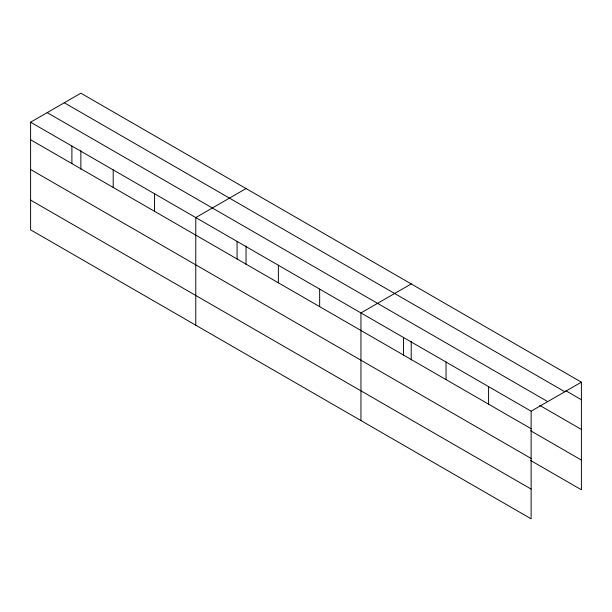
<?xml version="1.0" encoding="UTF-8"?>
<svg xmlns="http://www.w3.org/2000/svg" width="612" height="612" viewBox="0 0 612 612"><rect width="100%" height="100%" fill="white"/><g stroke="black" fill="none" stroke-linecap="round" stroke-linejoin="round"><path stroke-width="0.92" d="M531.132 458.464L531.132 411.188L30.6 122.209L30.6 229.829L531.132 518.815L531.132 458.464L30.6 169.486M530.673 460.507L581.4 489.791L581.4 382.171L80.868 93.185L30.6 122.209M246.039 188.55L195.779 217.574L195.779 325.194M411.218 283.914L360.95 312.939L360.95 420.559M531.132 411.188L581.4 382.171M565.855 390.747L581.4 399.72M64.275 102.762L564.815 391.741M47.185 112.631L547.725 401.61M539.669 405.358L581.4 429.448M30.6 139.766L531.132 428.744M530.673 430.779L581.4 460.071M30.6 200.109L531.132 489.087M488.59 386.623L488.59 404.18M446.041 362.059L446.041 379.616M411.218 341.397L411.218 359.963M403.499 337.495L403.499 355.052M319.655 289.094L319.655 306.65M278.368 265.256L278.368 282.805M246.039 246.039L246.039 264.598M237.073 241.411L237.073 258.968M154.484 193.729L154.484 211.285M113.189 169.891L113.189 187.44M80.868 150.674L80.868 169.233M71.895 146.046L71.895 163.603"/></g></svg>
